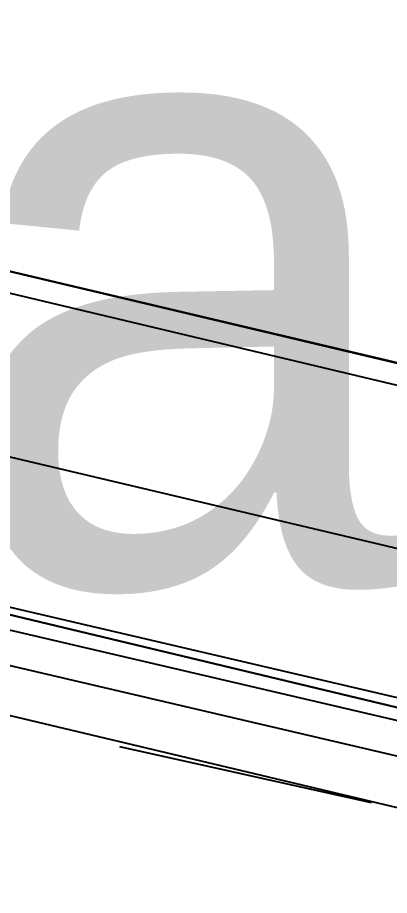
# Model space of a CAD drawing. Header units: feet. Extents: x -84 to 198, y -22 to 181.
# Drawn here: x 119.713 to 120.422, y 128.814 to 130.486 of the extents above; entities that cross this region are included whole.
import ezdxf
from ezdxf.enums import TextEntityAlignment as Align

# ---------------------------------------------------------------- set-up
doc = ezdxf.new("R2010")
doc.units = ezdxf.units.FT
doc.layers.add('A-LINEA', color=7, linetype='CONTINUOUS')
doc.layers.add('A-NOMBRE-ESPACIO', color=2, linetype='CONTINUOUS')

msp = doc.modelspace()

# ---------------------------------------------------------------- linework, layer by layer
at = {"layer": 'A-LINEA'}
for p, q in [((119.2933, 130.0978), (127.2133, 128.2311)), ((119.6267, 129.9778), (126.8667, 128.2578)), ((122.2933, 128.6444), (119.6133, 129.2711)), ((119.44, 129.2178), (126.6933, 127.4978)), ((119.9067, 129.0978), (120.3867, 128.9911)), ((119.9067, 129.0978), (120.3867, 128.9911))]:
    msp.add_line(p, q, dxfattribs=at)
for points in [[(103.1067, 159.3911), (103.0667, 159.2178), (102.5733, 157.1111), (102.8667, 156.9378), (100.9867, 148.9911), (103.5867, 148.3778), (103.4267, 147.7244), (111.4267, 145.8444), (113.8133, 145.2711), (117.8667, 144.3111), (114.9067, 131.8311), (119.4533, 130.7511), (119.2933, 130.0978), (122, 129.4578), (128.0267, 128.0444), (124.1867, 111.8044), (124.44, 111.7378), (125.7867, 111.4178), (129.48, 110.5511), (135.96, 109.0178), (135.88, 108.6844), (141.96, 107.2578)], [(103.1067, 159.3911), (103.0667, 159.2178), (102.5733, 157.1111), (102.8667, 156.9378), (100.9867, 148.9911), (103.5867, 148.3778), (103.4267, 147.7244), (111.4267, 145.8444), (113.8133, 145.2711), (117.8667, 144.3111), (114.9067, 131.8311), (119.4533, 130.7511), (119.2933, 130.0978), (122, 129.4578), (128.0267, 128.0444), (124.1867, 111.8044), (124.44, 111.7378), (125.7867, 111.4178), (129.48, 110.5511), (135.96, 109.0178), (135.88, 108.6844), (141.96, 107.2578)], [(119.5467, 129.6844), (122.3733, 129.0178), (123.0667, 128.8578)], [(122.32, 128.7511), (119.5733, 129.3911), (119.56, 129.3778), (119.5733, 129.3778), (122.3067, 128.7244), (119.5733, 129.3778), (119.56, 129.3778), (119.56, 129.3644), (119.56, 129.3511), (122.3067, 128.7111)]]:
    msp.add_lwpolyline(points, dxfattribs=at)

# ---------------------------------------------------------------- texts
at = {"layer": 'A-NOMBRE-ESPACIO'}
msp.add_text('Balcón', height=1.2, dxfattribs=at).set_placement((120.96, 129.4044), align=Align.CENTER)

doc.saveas('drawing.dxf')
